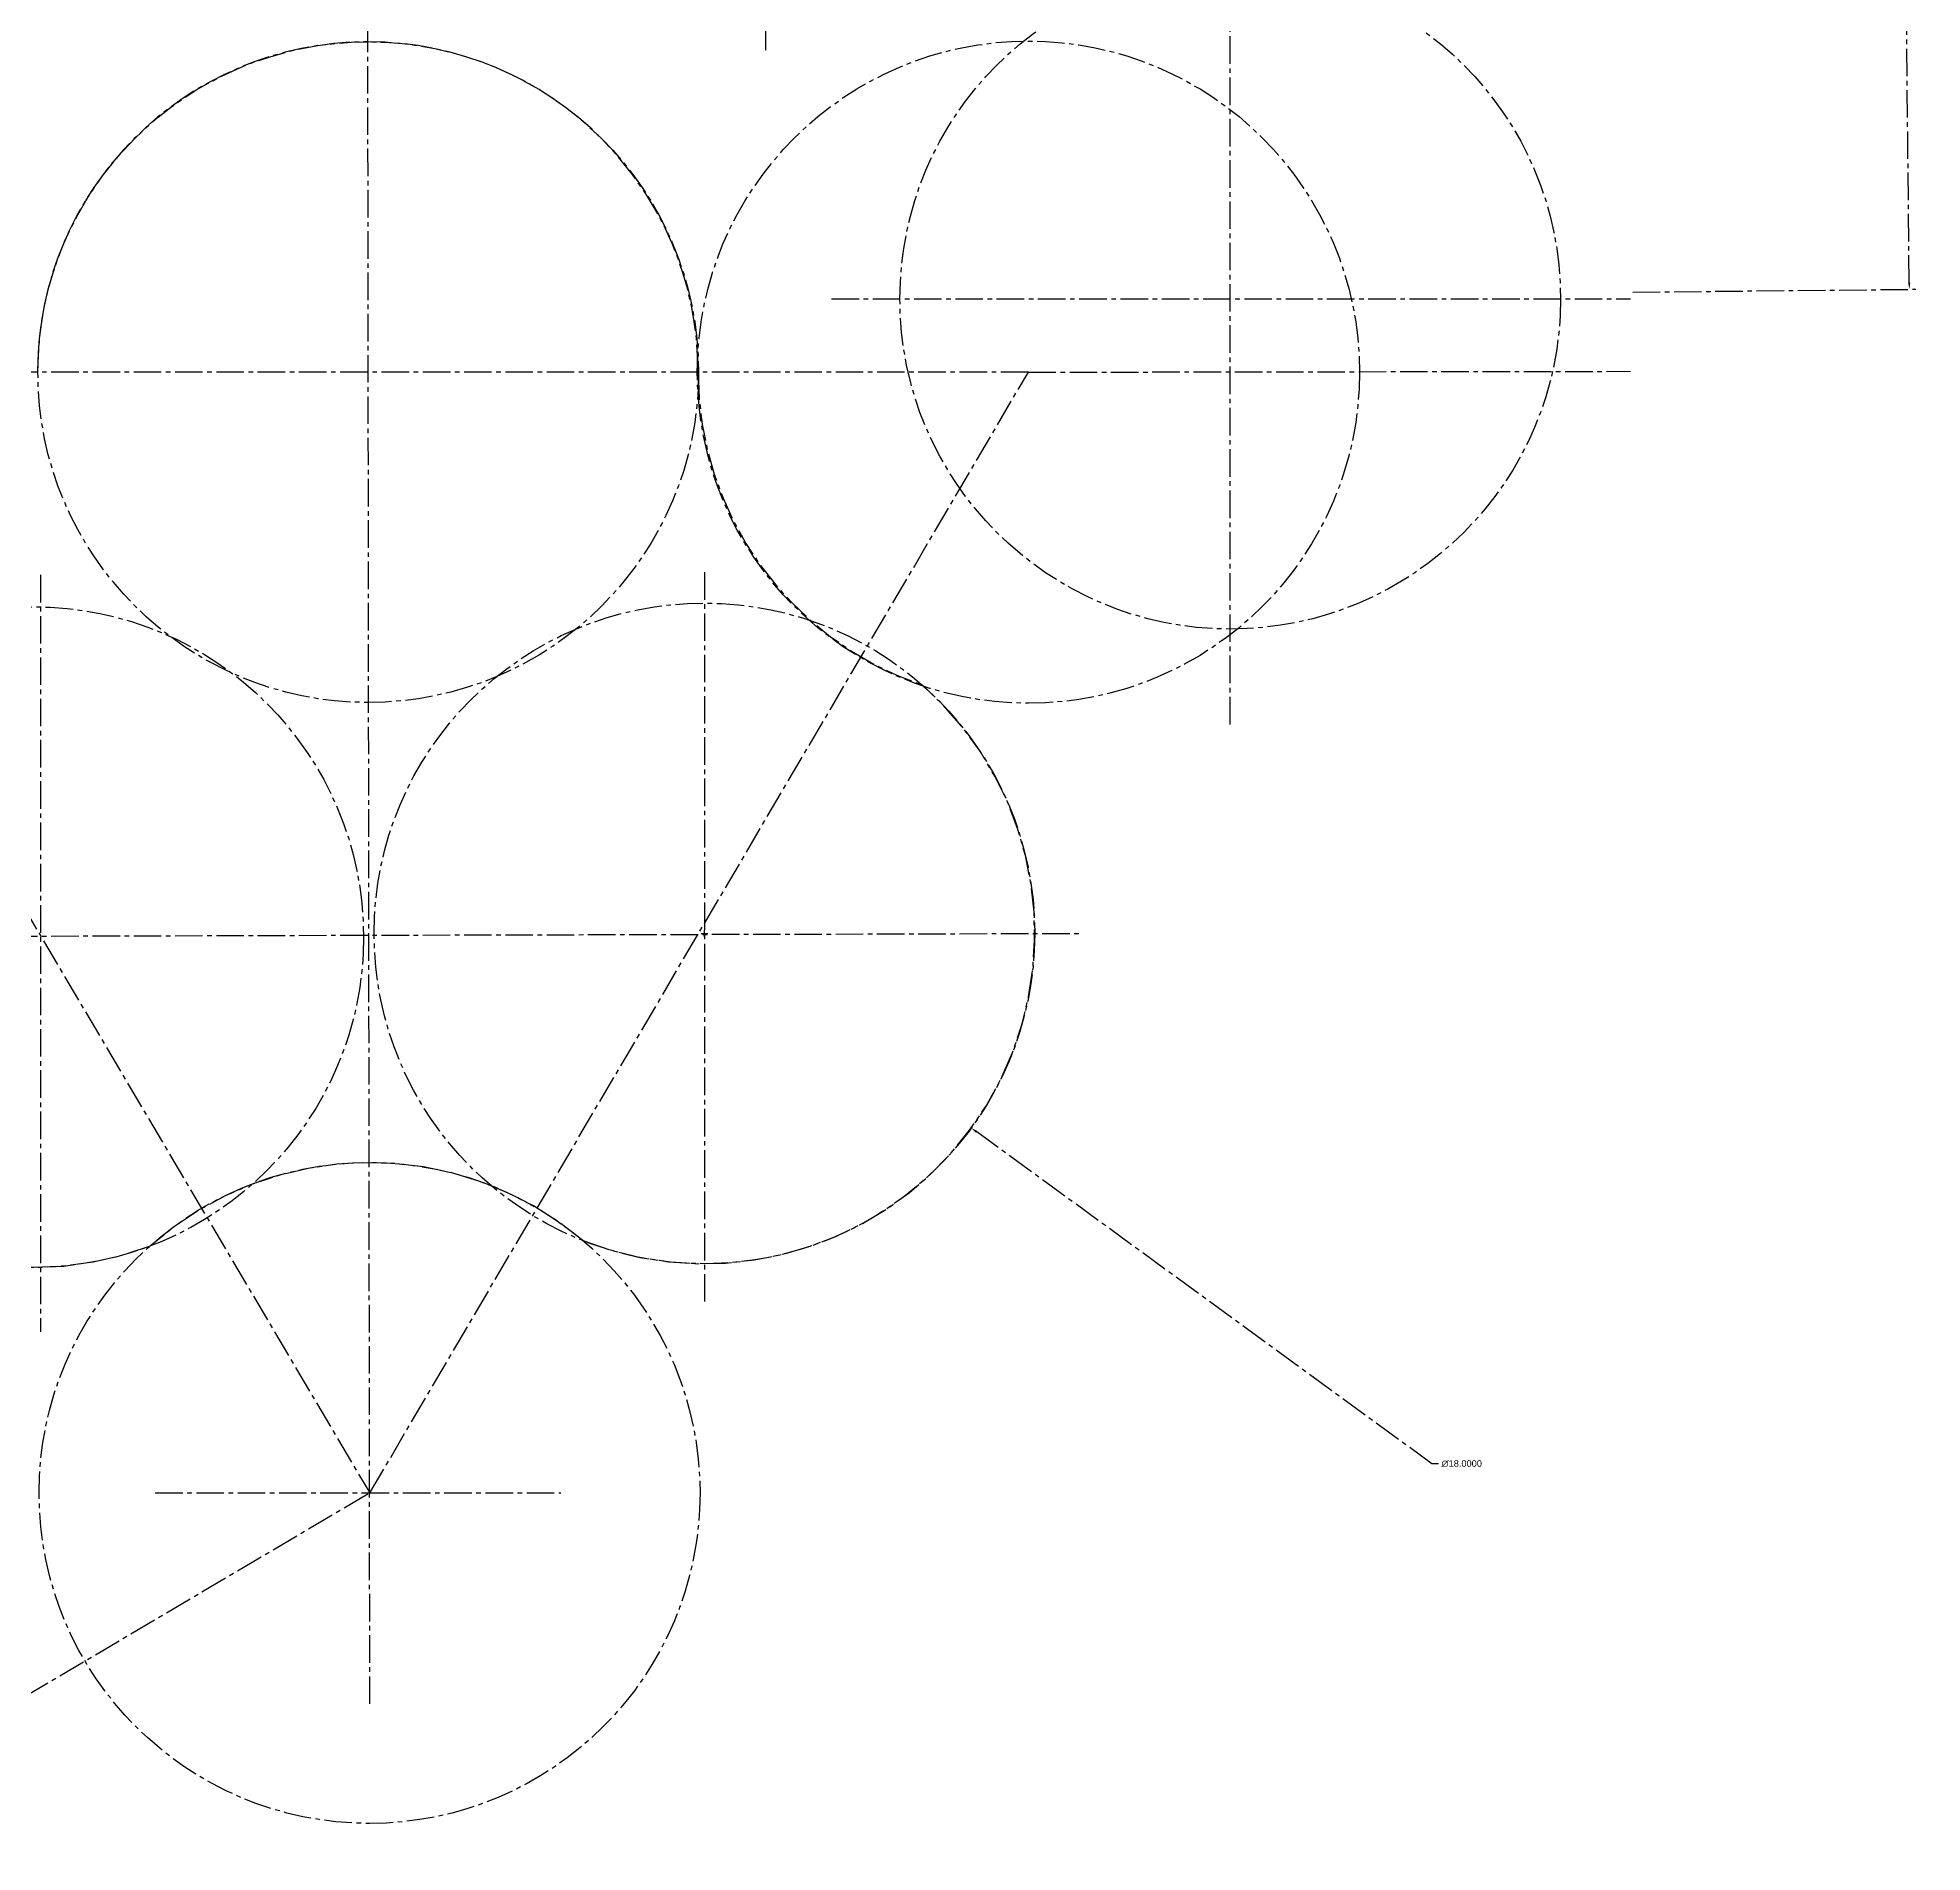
# Model space of a CAD drawing. Header units: inches. Extents: x 212 to 507, y 75 to 211.
# Drawn here: x 455.6 to 506.9, y 106.6 to 156 of the extents above; entities that cross this region are included whole.
import ezdxf

# ---------------------------------------------------------------- set-up
doc = ezdxf.new("R2010")
doc.units = ezdxf.units.IN
doc.header["$MEASUREMENT"] = 0
doc.linetypes.add('CENTER2', pattern=[1.125, 0.75, -0.125, 0.125, -0.125])
doc.layers.get('0').update_dxf_attribs({"linetype": 'CENTER2'})
doc.styles.get("Standard").update_dxf_attribs({"font": 'Arial.ttf'})
doc.dimstyles.get("Standard").update_dxf_attribs({"dimtxt": 0.18, "dimasz": 0.18, "dimexe": 0.18, "dimexo": 0.0625, "dimgap": 0.09, "dimtad": 0, "dimtih": 1, "dimtoh": 1, "dimdec": 4, "dimzin": 0, "dimdsep": 46, "dimtxsty": 'Standard', "dimcen": 0.09, "dimadec": 0, "dimazin": 0, "dimtfac": 1, "dimtdec": 4, "dimtofl": 0, "dimtmove": 0, "dimatfit": 3, "dimfxl": 1, "dimtolj": 1, "dimtzin": 0, "dimarcsym": 0})

# ---------------------------------------------------------------- blocks, each defined once
blk = doc.blocks.new('*D2')
at = {"color": 0, "lineweight": -2, "transparency": 16777216}
for p, q in [((446.498, 146.888), (429.993, 137.13)), ((430.24, 137.066), (439.068, 122.135)), ((448.112, 106.84), (439.283, 121.771)), ((464.553, 116.353), (448.048, 106.594))]:
    blk.add_line(p, q, dxfattribs=at)
at = {"color": 0, "transparency": 16777216}
for points in [[(430.266, 137.082), (430.214, 137.051), (430.148, 137.221)], [(448.138, 106.856), (448.086, 106.825), (448.203, 106.685)]]:
    blk.add_solid(points, dxfattribs=at)
at = {"layer": 'Defpoints', "color": 0, "transparency": 16777216}
for p in [(446.551, 146.92), (464.607, 116.384), (448.203, 106.685)]:
    blk.add_point(p, dxfattribs=at)
at = {"color": 0, "transparency": 16777216, "insert": (439.176, 121.953), "char_height": 0.18, "attachment_point": 5}
blk.add_mtext('\\A1;35.4745', dxfattribs=at)
blk = doc.blocks.new('*D7')
at = {"color": 0, "lineweight": -2, "transparency": 16777216}
for p, q in [((498.837, 166.904), (506.553, 166.982)), ((506.374, 166.8), (506.461, 158.261)), ((506.551, 149.357), (506.464, 157.897)), ((499.017, 149.101), (506.733, 149.179))]:
    blk.add_line(p, q, dxfattribs=at)
at = {"color": 0, "transparency": 16777216}
for points in [[(506.404, 166.801), (506.344, 166.8), (506.373, 166.98)], [(506.581, 149.357), (506.521, 149.357), (506.553, 149.177)]]:
    blk.add_solid(points, dxfattribs=at)
at = {"layer": 'Defpoints', "color": 0}
for p in [(498.775, 166.903), (498.955, 149.1), (506.553, 149.177)]:
    blk.add_point(p, dxfattribs=at)
at = {"color": 0, "transparency": 16777216, "insert": (506.463, 158.079), "char_height": 0.18, "attachment_point": 5}
blk.add_mtext('\\A1;17.8040', dxfattribs=at)
blk = doc.blocks.new('*D12')
at = {"color": 0, "lineweight": -2, "transparency": 16777216}
for p, q in [((473.633, 131.63), (473.813, 131.63)), ((473.723, 131.54), (473.723, 131.72)), ((493.546, 117.181), (481.142, 126.222)), ((493.726, 117.181), (493.546, 117.181))]:
    blk.add_line(p, q, dxfattribs=at)
at = {"color": 0, "transparency": 16777216}
blk.add_solid([(481.159, 126.246), (481.124, 126.198), (480.996, 126.328)], dxfattribs=at)
at = {"layer": 'Defpoints', "color": 0}
for p in [(466.451, 136.931), (480.996, 126.328)]:
    blk.add_point(p, dxfattribs=at)
at = {"color": 0, "transparency": 16777216, "insert": (494.357, 117.181), "char_height": 0.18, "attachment_point": 5}
blk.add_mtext('\\A1;∅18.0000', dxfattribs=at)

msp = doc.modelspace()

# ---------------------------------------------------------------- linework, layer by layer
for p, q in [((488.05141, 137.32178), (488.05141, 189.65999)), ((475.38665, 177.81718), (475.38665, 155.68729)), ((464.60673, 110.63514), (464.55141, 158.1829)), ((477.1867, 148.92031), (498.95485, 148.92031)), ((446.55141, 146.92031), (464.60673, 116.38432)), ((482.55141, 146.92031), (446.55141, 146.92031)), ((464.60673, 116.38432), (482.55141, 146.92031)), ((482.55141, 146.92031), (498.95485, 146.94341)), ((455.63516, 141.39935), (455.63516, 120.77831)), ((473.7234, 141.47145), (473.7234, 121.49933)), ((444.67603, 131.52951), (483.98762, 131.62974)), ((458.75864, 116.38432), (469.81547, 116.38432))]:
    msp.add_line(p, q)
for centre, radius in [((488.05141, 148.92031), 9), ((464.56452, 146.92031), 8.99999), ((482.55141, 146.92031), 9.02138), ((455.43729, 131.52951), 9), ((473.7234, 131.62974), 9), ((464.60004, 116.38432), 9.00432)]:
    msp.add_circle(centre, radius)
for centre, start, end in [((464.55141, 146.92031), 0, 180), ((482.55141, 146.92031), 180, 251.219126), ((455.43729, 131.52951), 129.133898, 290.799042), ((473.7234, 131.62974), 248.421921, 48.780874), ((464.60673, 116.38432), 49.819762, 131.585377)]:
    msp.add_arc(centre, 9, start, end)

# ---------------------------------------------------------------- dimensions: what is measured, and where the dimension line sits
for p1, p2, distance, picture, middle in [((498.77485, 166.90339), (498.95485, 149.10031), 7.5982, '*D7', (506.46266, 158.07867)), ((446.55141, 146.92031), (464.60673, 116.38432), -19.05618, '*D2', (439.17577, 121.95337))]:
    dim = msp.add_aligned_dim(p1=p1, p2=p2, distance=distance, dimstyle='Standard')
    dim.commit()
    dim.dimension.update_dxf_attribs({"geometry": picture, "text_midpoint": middle})
dim = msp.add_diameter_dim_2p(p1=(466.45055, 136.93122), p2=(480.99625, 126.32827), dimstyle='Standard')
dim.commit()
dim.dimension.update_dxf_attribs({"geometry": '*D12', "text_midpoint": (494.35681, 117.18051), "dimtype": 163})

doc.saveas('drawing.dxf')
